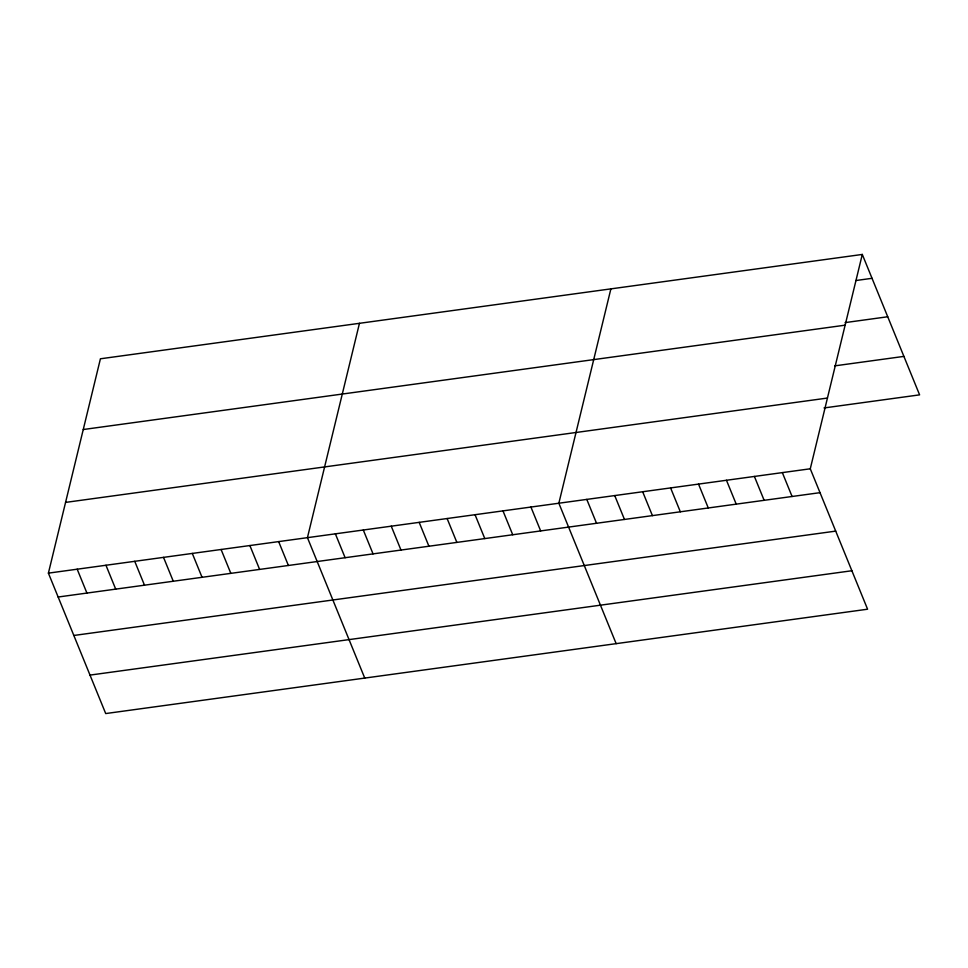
<?xml version="1.0" encoding="UTF-8"?>
<svg xmlns="http://www.w3.org/2000/svg" width="968" height="968" viewBox="0 0 968 968"><rect width="100%" height="100%" fill="white"/><g stroke="black" fill="none" stroke-linecap="round" stroke-linejoin="round"><path stroke-width="1.45" d="M862.294 254.439L810.276 468.79L867.582 609.211L105.706 713.561L48.4 573.141L100.418 358.789L862.294 254.439L919.6 394.859L824.034 407.951M359.455 323.312L307.437 537.663L364.742 678.084M610.881 288.875L558.851 503.227L616.156 643.647M855.857 280.526L872.035 278.312M845.088 322.61L887.729 316.766M83.26 429.526L845.125 325.175M834.803 365.856L903.906 356.393M65.57 502.404L827.446 398.054M48.4 573.141L810.276 468.79M58.14 597.014L820.017 492.664M73.834 635.468L835.711 531.117M90.012 675.095L851.876 570.745M782.338 472.614L792.078 496.487M754.399 476.45L764.139 500.311M726.472 480.273L736.212 504.134M698.533 484.097L708.274 507.97M670.594 487.92L680.335 511.794M642.667 491.744L652.408 515.617M614.728 495.58L624.469 519.441M586.789 499.403L596.53 523.264M530.924 507.05L540.664 530.924M502.985 510.886L512.725 534.747M475.046 514.71L484.786 538.571M447.119 518.533L456.86 542.395M419.18 522.357L428.921 546.23M391.241 526.181L400.982 550.054M363.303 530.016L373.043 553.877M335.376 533.84L345.116 557.701M278.651 541.608L288.391 565.469M249.877 545.553L259.618 569.414M221.091 549.485L230.832 573.359M192.305 553.43L202.046 577.303M163.531 557.374L173.272 581.236M134.746 561.319L144.486 585.18M105.96 565.264L115.7 589.125M77.186 569.196L86.926 593.069"/></g></svg>
